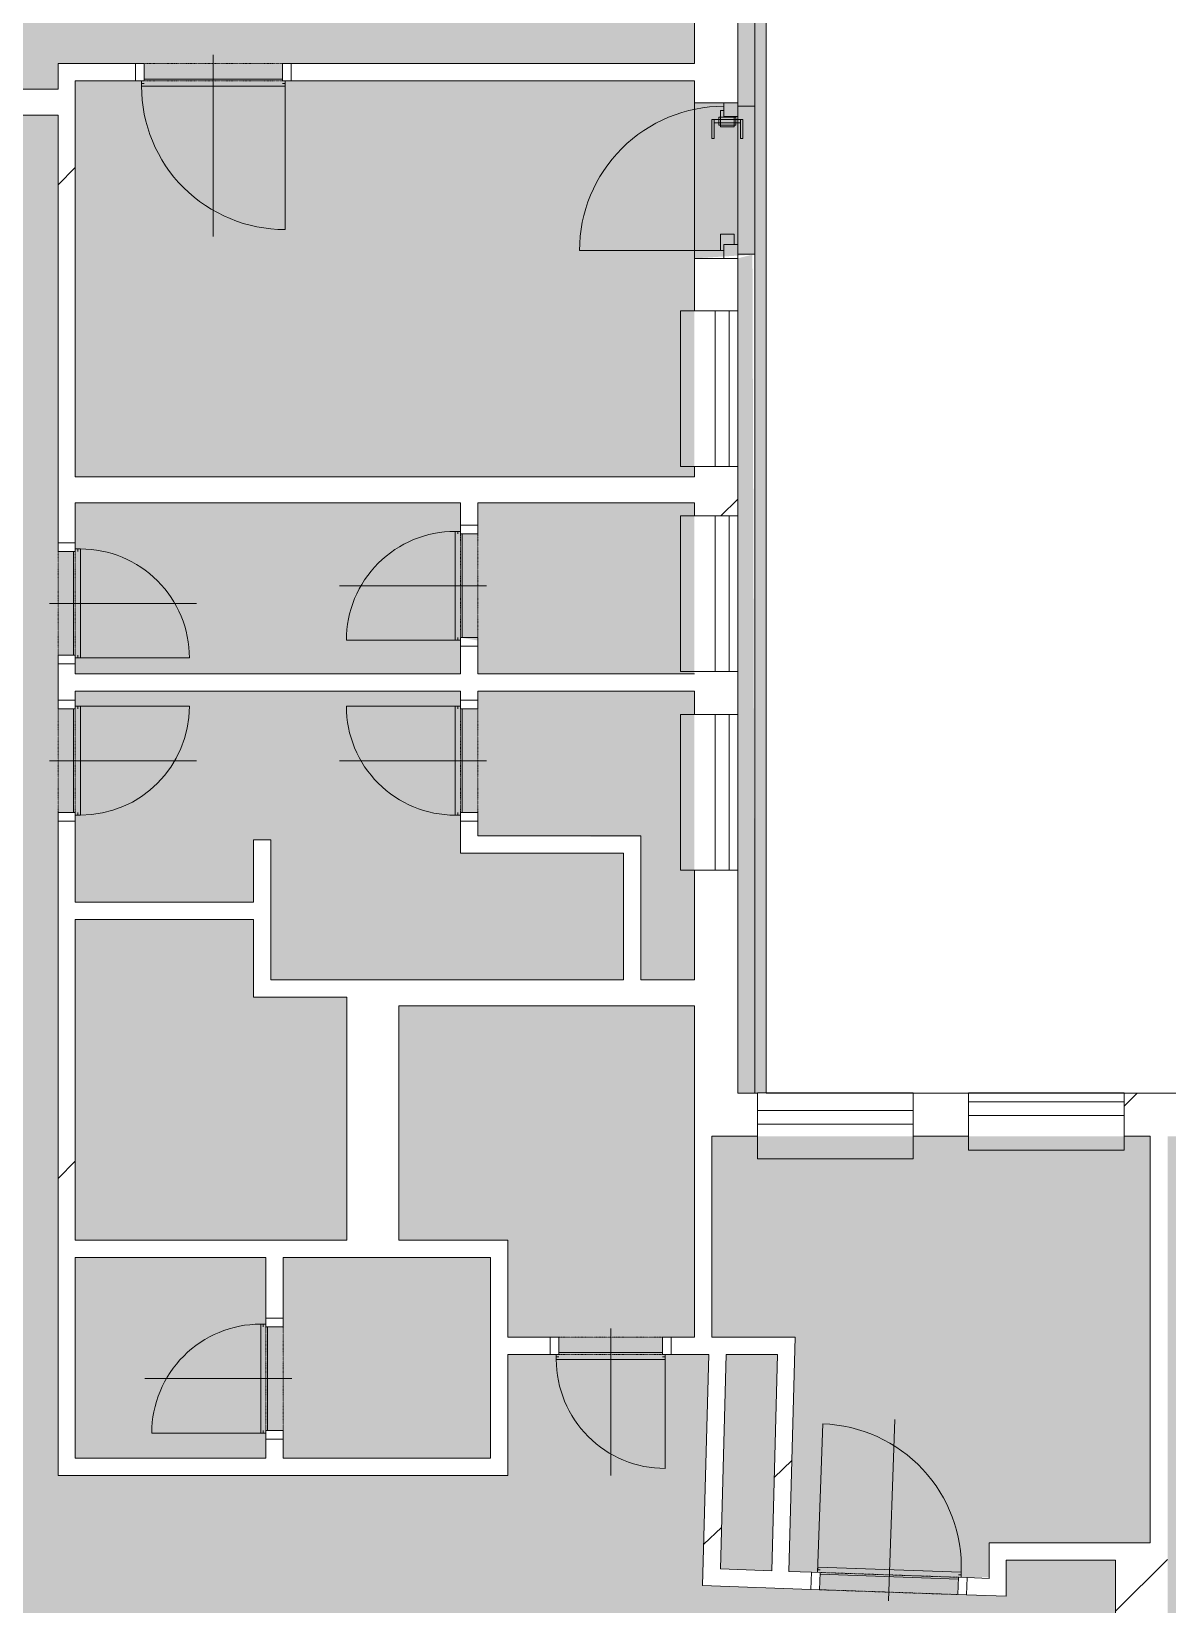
# Model space of a CAD drawing. Header units: millimetres. Extents: x 46521 to 256645, y -45352 to 20466.
# Drawn here: x 147400 to 153971, y -20293 to -11193 of the extents above; entities that cross this region are included whole.
import ezdxf

# ---------------------------------------------------------------- set-up
doc = ezdxf.new("R2010")
doc.units = ezdxf.units.MM
doc.linetypes.add('Čerchovaná se dvěma tečkami', pattern=[2.59, 1, -0.53, 0, -0.53, 0, -0.53])
for name, color, linetype, lineweight in [('A-DETL-GENF', 92, 'Continuous', 13), ('A-DETL-THIN', 151, 'Continuous', 13), ('A-DOOR', 31, 'Continuous', 13), ('A-DOOR-FRAM', 31, 'Continuous', 9), ('A-FLOR', 192, 'Continuous', 13), ('A-GENM', 13, 'Continuous', 13), ('A-GLAZ', 151, 'Continuous', 13), ('A-GLAZ-SILL', 1, 'Continuous', 13), ('A-WALL', 113, 'Continuous', 13), ('A-WALL-PATT', 111, 'Continuous', 9)]:
    doc.layers.add(name, color=color, linetype=linetype, lineweight=lineweight)
pattern_1 = [(45, (128025, 0), (-7184.2, 7184.2), []), (45, (130898, -3e-12), (-7184.2, 7184.2), []), (45, (136646, -7e-12), (-4310.5, 10058), [4064, -2032, 67.1, -1964.9])]

# ---------------------------------------------------------------- blocks, each defined once
blk = doc.blocks.new('DVERE_1k_oblozka - DD03_01_800x1970_koupelna-1549498-Mapka _ závislý 10')
at = {"layer": 'A-DOOR', "lineweight": 9}
for p, q in [((0, -102.9), (0, 947.1)), ((-415, 47.1), (-415, 907.1)), ((-400, 47.1), (-450, 47.1)), ((-450, 47.1), (-450, -52.9)), ((415, 77.1), (-415, 77.1)), ((-415, 77.1), (-415, 62.1)), ((-415, 62.1), (-400, 62.1)), ((-400, -52.9), (-400, 47.1)), ((-400, 37.1), (400, 37.1)), ((305, 77.1), (-305, 77.1)), ((400, 62.1), (415, 62.1)), ((450, 47.1), (400, 47.1)), ((400, 47.1), (400, -52.9)), ((415, 62.1), (415, 77.1)), ((415, 77.1), (415, 47.1)), ((450, -52.9), (450, 47.1)), ((-450, -52.9), (-400, -52.9)), ((400, -52.9), (450, -52.9))]:
    blk.add_line(p, q, dxfattribs=at)
at = {"layer": 'A-DOOR', "linetype": 'Čerchovaná se dvěma tečkami', "lineweight": 9}
for p, q in [((-400, 47.1), (400, 47.1)), ((-400, -52.9), (400, -52.9))]:
    blk.add_line(p, q, dxfattribs=at)
at = {"layer": 'A-DOOR', "lineweight": 9}
blk.add_arc((-415, 77.1), 830, 360, 90, dxfattribs=at)
at = {"layer": 'A-DOOR-FRAM'}
for p, q in [((-400, 47.1), (-450, 47.1)), ((-400, -52.9), (-400, 47.1)), ((400, 47.1), (400, -52.9)), ((400, 47.1), (450, 47.1)), ((-450, -52.9), (-400, -52.9)), ((450, -52.9), (400, -52.9))]:
    blk.add_line(p, q, dxfattribs=at)
blk = doc.blocks.new('DVERE_1k_oblozka - DD03_01_600x1970_koupelna-1549500-Mapka _ závislý 10')
at = {"layer": 'A-DOOR', "lineweight": 9}
for p, q in [((0, -102.9), (0, 747.1)), ((-315, 47.1), (-315, 707.1)), ((-300, 47.1), (-350, 47.1)), ((-350, 47.1), (-350, -52.9)), ((315, 77.1), (-315, 77.1)), ((-315, 77.1), (-315, 62.1)), ((-315, 62.1), (-300, 62.1)), ((-300, -52.9), (-300, 47.1)), ((-300, 37.1), (300, 37.1)), ((205, 77.1), (-205, 77.1)), ((300, 62.1), (315, 62.1)), ((350, 47.1), (300, 47.1)), ((300, 47.1), (300, -52.9)), ((315, 62.1), (315, 77.1)), ((315, 77.1), (315, 47.1)), ((350, -52.9), (350, 47.1)), ((-350, -52.9), (-300, -52.9)), ((300, -52.9), (350, -52.9))]:
    blk.add_line(p, q, dxfattribs=at)
at = {"layer": 'A-DOOR', "linetype": 'Čerchovaná se dvěma tečkami', "lineweight": 9}
for p, q in [((-300, 47.1), (300, 47.1)), ((-300, -52.9), (300, -52.9))]:
    blk.add_line(p, q, dxfattribs=at)
at = {"layer": 'A-DOOR', "lineweight": 9}
blk.add_arc((-315, 77.1), 630, 360, 90, dxfattribs=at)
at = {"layer": 'A-DOOR-FRAM'}
for p, q in [((-300, 47.1), (-350, 47.1)), ((-300, -52.9), (-300, 47.1)), ((300, 47.1), (300, -52.9)), ((300, 47.1), (350, 47.1)), ((-350, -52.9), (-300, -52.9)), ((350, -52.9), (300, -52.9))]:
    blk.add_line(p, q, dxfattribs=at)
blk = doc.blocks.new('DVERE_1k_oblozka - DD03_01_600x1970_koupelna-1549499-Mapka _ závislý 10')
at = {"layer": 'A-DOOR', "lineweight": 9}
for p, q in [((0, 102.9), (0, -747.1)), ((-350, 52.9), (-300, 52.9)), ((-350, -47.1), (-350, 52.9)), ((-300, 52.9), (-300, -47.1)), ((300, 52.9), (350, 52.9)), ((300, -47.1), (300, 52.9)), ((350, 52.9), (350, -47.1)), ((-300, -47.1), (-350, -47.1)), ((-315, -47.1), (-315, -707.1)), ((-315, -62.1), (-300, -62.1)), ((-315, -77.1), (-315, -62.1)), ((315, -77.1), (-315, -77.1)), ((-300, -37.1), (300, -37.1)), ((205, -77.1), (-205, -77.1)), ((350, -47.1), (300, -47.1)), ((300, -62.1), (315, -62.1)), ((315, -77.1), (315, -47.1)), ((315, -62.1), (315, -77.1))]:
    blk.add_line(p, q, dxfattribs=at)
at = {"layer": 'A-DOOR', "linetype": 'Čerchovaná se dvěma tečkami', "lineweight": 9}
for p, q in [((-300, 52.9), (300, 52.9)), ((-300, -47.1), (300, -47.1))]:
    blk.add_line(p, q, dxfattribs=at)
at = {"layer": 'A-DOOR', "lineweight": 9}
blk.add_arc((-315, -77.1), 630, 270, 0, dxfattribs=at)
at = {"layer": 'A-DOOR-FRAM'}
for p, q in [((-350, 52.9), (-300, 52.9)), ((-300, 52.9), (-300, -47.1)), ((300, -47.1), (300, 52.9)), ((350, 52.9), (300, 52.9)), ((-300, -47.1), (-350, -47.1)), ((300, -47.1), (350, -47.1))]:
    blk.add_line(p, q, dxfattribs=at)
blk = doc.blocks.new('DVERE_1k_oblozka - DD03_01_800x1970_koupelna-V71-Mapka _ závislý 10')
at = {"layer": 'A-DOOR', "lineweight": 9}
for p, q in [((0, -102.9), (0, 947.1)), ((-415, 47.1), (-415, 907.1)), ((-400, 47.1), (-450, 47.1)), ((-450, 47.1), (-450, -52.9)), ((415, 77.1), (-415, 77.1)), ((-415, 77.1), (-415, 62.1)), ((-415, 62.1), (-415, 77.1)), ((-415, 62.1), (-400, 62.1)), ((-400, -52.9), (-400, 47.1)), ((-400, 37.1), (400, 37.1)), ((305, 77.1), (-305, 77.1)), ((400, 62.1), (415, 62.1)), ((415, 62.1), (400, 62.1)), ((450, 47.1), (400, 47.1)), ((400, 47.1), (400, -52.9)), ((415, 62.1), (415, 77.1)), ((415, 77.1), (415, 47.1)), ((450, -52.9), (450, 47.1)), ((-450, -52.9), (-400, -52.9)), ((400, -52.9), (450, -52.9))]:
    blk.add_line(p, q, dxfattribs=at)
at = {"layer": 'A-DOOR', "linetype": 'Čerchovaná se dvěma tečkami', "lineweight": 9}
for p, q in [((-400, 47.1), (400, 47.1)), ((-400, -52.9), (400, -52.9))]:
    blk.add_line(p, q, dxfattribs=at)
at = {"layer": 'A-DOOR', "lineweight": 9}
blk.add_arc((-415, 77.1), 830, 360, 90, dxfattribs=at)
at = {"layer": 'A-DOOR-FRAM'}
for p, q in [((-400, 47.1), (-450, 47.1)), ((-400, -52.9), (-400, 47.1)), ((400, 47.1), (400, -52.9)), ((400, 47.1), (450, 47.1)), ((-450, -52.9), (-400, -52.9)), ((450, -52.9), (400, -52.9))]:
    blk.add_line(p, q, dxfattribs=at)
blk = doc.blocks.new('OKNO_1k_nadsvetlik - OKNO_1k_nadsvetlik_900 x 1500-1969487-Mapka _ závislý 10')
at = {"layer": 'A-GLAZ', "color": 61, "lineweight": 9}
for p, q in [((-450, 126), (450, 126)), ((-450, 25), (-450, 126)), ((450, 126), (450, 25)), ((450, 25), (-450, 25)), ((-450, 25), (450, 25)), ((-450, -55), (-450, 25)), ((450, 25), (450, -55)), ((450, -55), (-450, -55))]:
    blk.add_line(p, q, dxfattribs=at)
blk = doc.blocks.new('parapet s nosem_vnitní - parapet s nosem_vnitní-1280301-Mapka _ závislý 10')
at = {"layer": 'A-GENM', "color": 61, "lineweight": 9}
for p, q in [((-450, -190), (-450, 0)), ((450, 0), (450, -190)), ((-450, -190), (-450, -200)), ((-450, -200), (450, -200)), ((-450, -200), (450, -200)), ((450, -200), (450, -190))]:
    blk.add_line(p, q, dxfattribs=at)
blk = doc.blocks.new('OKNO_1k_nadsvetlik - OKNO_1k_nadsvetlik_900 x 1500-1969459-Mapka _ závislý 10')
at = {"layer": 'A-GLAZ', "lineweight": 9}
for p, q in [((-450, 126), (450, 126)), ((-450, 75), (-450, 126)), ((450, 126), (450, 75)), ((450, 75), (-450, 75)), ((-450, 75), (450, 75)), ((-450, -5), (-450, 75)), ((450, 75), (450, -5)), ((450, -5), (-450, -5))]:
    blk.add_line(p, q, dxfattribs=at)
blk = doc.blocks.new('parapet s nosem_vnitní - parapet s nosem_vnitní-V77-Mapka _ závislý 10')
at = {"layer": 'A-GENM', "lineweight": 9}
for p, q in [((-450, -190), (-450, 0)), ((450, 0), (450, -190)), ((-450, -190), (-450, -200)), ((-450, -200), (450, -200)), ((-450, -200), (450, -200)), ((450, -200), (450, -190))]:
    blk.add_line(p, q, dxfattribs=at)
blk = doc.blocks.new('OKNO_dvere vchod_1k_nadsvetlik - vstupni dvere 1100_2435 2-1384119-Mapka _ závislý 10')
at = {"layer": 'A-GLAZ', "lineweight": 9}
for p, q in [((-995.3, -45), (-995.3, 790)), ((-347.3, 25), (-237.3, 25)), ((-237.3, 25), (-347.3, 25)), ((-347.3, 25), (-347.3, 12)), ((-347.3, 12), (-347.3, 25)), ((-347.3, 12), (-237.3, 12)), ((-237.3, 12), (-347.3, 12)), ((-257.3, 12), (-257.3, -142)), ((-237.3, 12), (-257.3, 12)), ((-237.3, 12), (-257.3, 12)), ((-237.3, 25), (-237.3, 12)), ((-237.3, 25), (-237.3, 12)), ((-237.3, -142), (-237.3, 12)), ((-1040.3, -45), (-960.3, -45)), ((-1040.3, -125), (-1040.3, -45)), ((-995.3, -25), (-900.3, -25)), ((-995.3, -45), (-995.3, -25)), ((-960.4, -45), (-995.3, -45)), ((-960.3, -105), (-960.4, -45)), ((-960.3, -45), (-960.3, -125)), ((-900.3, -25), (-900.3, -105)), ((-280.3, -25), (-185.3, -25)), ((-280.3, -105), (-280.3, -25)), ((-270.3, -15), (-270.3, -115)), ((-224.3, -15), (-270.3, -15)), ((-224.3, -15), (-270.3, -15)), ((-224.3, -15), (-270.3, -15)), ((-224.3, -15), (-270.3, -15)), ((-251.3, -15), (-243.3, -15)), ((-251.3, -15), (-243.3, -15)), ((-224.3, -115), (-224.3, -15)), ((-224.3, -43.7), (-224.3, -15)), ((-185.3, -45), (-220.3, -45)), ((-220.3, -45), (-220.3, -105)), ((-220.3, -45), (-140.3, -45)), ((-220.3, -125), (-220.3, -45)), ((-185.3, -25), (-185.3, -45)), ((-140.3, -45), (-140.3, -125)), ((-960.3, -125), (-1040.3, -125)), ((-900.3, -105), (-960.3, -105)), ((-347.3, -142), (-237.3, -142)), ((-237.3, -142), (-347.3, -142)), ((-347.3, -155), (-347.3, -142)), ((-347.3, -142), (-347.3, -155)), ((-347.3, -155), (-237.3, -155)), ((-237.3, -155), (-347.3, -155)), ((-220.3, -105), (-280.3, -105)), ((-270.3, -115), (-224.3, -115)), ((-270.3, -115), (-224.3, -115)), ((-270.3, -115), (-224.3, -115)), ((-270.3, -115), (-224.3, -115)), ((-257.3, -142), (-237.3, -142)), ((-257.3, -142), (-237.3, -142)), ((-243.3, -115), (-251.3, -115)), ((-243.3, -115), (-251.3, -115)), ((-237.3, -142), (-237.3, -155)), ((-237.3, -142), (-237.3, -155)), ((-140.3, -125), (-220.3, -125))]:
    blk.add_line(p, q, dxfattribs=at)
blk.add_arc((-995.3, -45), 835, 360, 90, dxfattribs=at)
at = {"layer": 'A-GLAZ-SILL', "lineweight": 9}
blk.add_line((-1040.3, 125), (-140.3, 125), dxfattribs=at)
blk = doc.blocks.new('OKNO_1k - OKNO_1k_900x1000-2034286-Mapka _ závislý 10')
at = {"layer": 'A-GLAZ', "lineweight": 9}
for p, q in [((-450, 126), (450, 126)), ((-450, 75), (-450, 126)), ((450, 126), (450, 75)), ((450, 75), (-450, 75)), ((-450, 75), (450, 75)), ((-450, -5), (-450, 75)), ((450, 75), (450, -5)), ((450, -5), (-450, -5))]:
    blk.add_line(p, q, dxfattribs=at)

msp = doc.modelspace()

# ---------------------------------------------------------------- hatches: boundary and pattern name
at = {"layer": 'A-DETL-GENF', "lineweight": 9}
h = msp.add_hatch(color=1, dxfattribs=at)
h.paths.add_polyline_path([(126739.3, -28962.3), (126739.3, -27933.8), (126569.3, -27933.8), (126569.3, -28962.3)])
h.paths.add_polyline_path([(131029.3, -28962.3), (139094.3, -28962.3), (139094.3, -27933.8), (132834.3, -27933.8), (132834.3, -27115.5), (132974.3, -27115.5), (132974.3, -26157.5), (126819.3, -26157.5), (126819.3, -27300), (127274.3, -27300), (127274.3, -27933.8), (126989.3, -27933.8), (126989.3, -28962.3)])
h.paths.add_polyline_path([(139394.3, -28962.3), (144784.1, -28962.3), (144784.1, -27933.8), (139394.3, -27933.8), (139394.3, -28338)])
h.paths.add_polyline_path([(173066.8, -17205.8), (173066.8, -17200.8), (172766.8, -17205.8)])
h.paths.add_polyline_path([(170378.8, -17205.8), (170378.8, -17520.8), (170058.8, -17520.8), (170058.8, -17205.8)])
h.paths.add_polyline_path([(167504.2, -10581.5), (167504.2, -10577.1), (167104.2, -10577.1)])
h.paths.add_polyline_path([(162868, -28812.5), (162868, -28277.5), (162968, -28277.5), (162968, -27406.7), (162843, -27406.7), (162843, -22812.5), (160788, -22812.5), (160788, -22712.5), (161815.5, -22712.5), (161815.5, -22544.8), (162040.5, -22544.8), (162040.5, -22712.5), (162843, -22712.5), (162843, -22382.3), (163497.3, -22382.3), (163497.3, -22532.3), (162968, -22532.3), (162968, -27156.7), (166153, -27156.7), (166153, -22532.3), (164297.3, -22532.3), (164297.3, -22382.3), (164717.3, -22382.3), (164717.3, -20532.3), (164273.3, -20532.3), (164273.3, -20432.3), (169288.3, -20432.3), (169288.3, -19232.3), (168928.3, -19232.3), (168928.3, -19132.3), (169538.3, -19132.3), (169538.3, -19579.6), (171678.3, -19579.6), (171678.3, -19829.6), (172478.3, -19829.6), (172478.3, -19579.6), (174618.3, -19579.6), (174618.3, -19829.6), (175518.3, -19829.6), (175518.3, -19579.6), (176761.8, -19579.6), (176761.8, -17452.4), (176383.5, -17455.7), (176381.3, -17205.8), (175814.3, -17205.8), (175814.3, -17500.8), (175514.3, -17500.8), (175514.3, -17205.8), (173066.8, -17205.8), (173066.8, -17500.8), (172766.8, -17500.8), (172766.8, -17205.8), (169493.3, -17205.8), (169493.3, -17957.1), (167662.2, -17957.1), (167662.2, -17269.7), (166524.2, -17269.7), (166524.2, -17944.7), (166424.2, -17944.7), (166424.2, -17169.7), (166954.2, -17169.7), (166954.2, -13702.1), (167104.2, -13702.1), (167104.2, -16585.8), (167504.2, -16585.8), (167504.2, -16955.8), (168816.4, -16955.8), (168755, -12682.4), (167874.2, -12686.3), (167873.8, -12586.6), (168774.3, -12582.3), (168755, -10573), (167504.2, -10584.2), (167504.2, -10977.1), (167104.2, -10977.1), (167104.2, -12590.2), (167273.8, -12590.9), (167273.8, -12689.4), (167104.2, -12690.9), (167104.2, -12902.1), (166954.2, -12902.1), (166954.2, -12690.9), (166565, -12690.9), (166564.6, -12592.8), (166954.2, -12590.2), (166954.2, -10585.2), (166784.1, -10577.1), (166782.9, -10406.4), (166732.8, -10392.4), (166732.4, -10372.1), (165082.6, -10372.1), (165082.5, -10417.9), (165032.9, -10418.2), (165034.2, -10598.2), (164603.3, -10622.1), (164635.1, -12601.9), (165088.6, -12599.7), (165089.1, -12699.7), (164635.1, -12701.9), (164705, -17272.1), (163239.9, -17272.1), (163239.9, -17972.1), (162829.9, -17972.1), (162829.9, -17272.1), (162739.9, -17272.1), (162739.9, -17172.1), (164603.5, -17172.1), (164503, -10601.8), (161511.8, -10622.1), (161511.8, -11022.1), (161111.8, -11022.1), (161111.8, -16631.1), (161531.8, -16631.1), (161531.8, -17172.1), (161939.9, -17172.1), (161939.9, -17272.1), (161859.9, -17272.1), (161859.9, -20886.6), (159979.3, -20879.4), (159979.9, -20729.2), (161759.9, -20729.4), (161759.9, -17272.1), (161111.8, -17272.1), (161111.8, -17584.7), (157294.9, -17584.7), (157294.9, -20718.5), (159079.9, -20725.4), (159079.3, -20875.6), (156088.4, -20863.7), (156089, -20713.7), (157194.9, -20713.9), (157194.9, -17584.7), (153970.9, -17584.7), (153970.9, -20705.3), (155189, -20710.1), (155188.4, -20860.1), (153670.9, -20854.1), (153670.9, -20036.3), (153038.4, -20036.3), (153038.4, -20245.5), (152758.2, -20235.7), (152761.7, -20135.8), (152938.4, -20135.8), (152938.4, -19936.3), (153870.9, -19936.3), (153870.9, -17584.7), (151335, -17584.7), (151335, -18746.3), (151817.2, -18746.3), (151781.4, -20101.5), (151962.2, -20107.8), (151958.7, -20207.8), (151282.2, -20184.2), (151317.6, -18846.3), (151050.9, -18846.3), (151050.9, -18746.3), (151235, -18746.3), (151235, -16829.6), (149525, -16829.6), (149525, -18186.3), (150156.2, -18186.3), (150156.2, -18746.3), (150450.9, -18746.3), (150450.9, -18846.3), (150156.2, -18846.3), (150156.2, -19546.3), (147554.1, -19546.3), (147554.1, -15711.9), (147654.1, -15711.9), (147654.1, -16229.6), (148684.1, -16229.6), (148684.1, -15869.6), (148784.1, -15869.6), (148784.1, -16679.6), (150825, -16679.6), (150825, -15947.1), (149881.6, -15947.1), (149881.6, -15711.9), (149981.6, -15711.9), (149981.6, -15847.1), (150925, -15851.8), (150925, -16679.6), (151235, -16679.6), (151235, -15010.1), (149981.6, -15010.1), (149981.6, -15111.9), (149881.6, -15111.9), (149881.6, -15010.1), (147654.1, -15010.1), (147654.1, -15111.9), (147554.1, -15111.9), (147554.1, -14801.9), (147654.1, -14801.9), (147654.1, -14910.1), (149881.6, -14910.1), (149881.6, -14700.1), (149981.6, -14716.7), (149981.6, -14910.1), (151235, -14910.1), (151235, -13920.1), (149981.6, -13920.1), (149981.6, -14100.1), (149881.6, -14100.1), (149881.6, -13920.1), (147654.1, -13920.1), (147654.1, -14201.9), (147554.1, -14201.9), (147554.1, -11677.5), (146217.2, -11677.5), (146217.2, -18362.5), (146267.2, -18362.5), (146267.2, -19013.3), (145881.9, -19013.3), (145881.9, -18913.3), (146117.2, -18913.3), (146117.2, -18362.5), (146067.2, -18343.3), (146062, -16403.3), (145186.8, -16403.3), (145186.8, -16443.3), (144852.2, -16443.3), (144852.2, -18243.3), (144932.2, -18243.3), (144932.2, -18913.3), (145081.9, -18913.3), (145081.9, -19013.3), (144060, -19013.3), (144060, -18913.3), (144832.2, -18913.3), (144832.2, -18343.3), (144752.2, -18343.3), (144752.2, -16443.3), (142010, -16443.3), (142010, -18913.3), (143360, -18913.3), (143353.9, -19013.3), (142010, -19013.3), (142010, -19651.8), (140860.5, -19656.1), (140860.5, -19506.1), (141560, -19503.5), (141560, -19143.3), (141860, -19143.3), (141860, -16443.3), (139256.8, -16443.3), (139245.7, -16843.3), (138856.8, -16843.3), (138856.8, -16443.3), (137494.1, -16443.3), (137494.1, -19518.9), (140060, -19509.3), (140060, -19659.2), (136644.7, -19671.9), (136644.1, -19522.1), (137394.1, -19518.9), (137394.1, -16443.3), (133281.8, -16443.3), (133281.8, -19534.9), (135844.1, -19525.3), (135844.7, -19675.1), (133181.8, -19685.2), (133181.8, -16843.3), (132846.8, -16843.3), (132846.8, -16143.3), (134117.5, -16140.2), (134117.5, -15478.3), (134457.5, -15478.3), (134457.5, -9996.2), (134047.5, -9996.2), (134047.5, -9446.2), (134457.5, -9446.2), (134457.5, -6966.2), (134027.5, -6966.2), (134027.5, -6451.2), (134457.5, -6451.2), (134457.5, -3625), (133767.5, -3625), (133767.5, -3525), (134457.5, -3525), (134457.5, -886.8), (133924.7, -886.8), (133924.7, -431.8), (128472.5, -431.8), (128472.5, -871.8), (128037.5, -890.9), (128037.5, -6443.2), (128457.5, -6443.2), (128457.5, -6963.2), (128037.5, -6963.2), (128037.5, -9240.2), (132630.9, -9183.6), (132630.9, -5995), (132720.4, -5994.7), (132734.5, -10326.7), (132634.7, -10327.1), (132630.9, -9283.6), (128472.5, -9340.2), (128472.5, -9908.2), (128037.5, -9908.2), (128037.5, -14261), (132647.5, -14199.3), (132637.5, -11127.1), (132737.3, -11126.7), (132747.5, -14299.3), (131340.6, -14319.1), (131340.6, -14534.9), (131240.6, -14534.9), (131240.6, -14319.1), (127682.5, -14376.8), (127682.5, -15446.9), (127706.5, -15451.8), (127707.5, -15451.8), (128492.5, -15451.8), (128492.5, -16130), (130785.6, -16130), (130785.6, -15402.4), (131340.6, -15402.4), (131330.6, -20050), (131180.6, -20050), (131180.6, -16430), (127234.3, -16430), (127234.3, -16830), (126819.3, -16830), (126819.3, -21265), (131180.6, -21265), (131180.6, -20850), (131330.6, -20850), (131330.6, -21265), (131674.3, -21265), (131674.3, -21415), (130023.7, -21415), (130023.7, -21575), (129923.7, -21575), (129923.7, -21415), (127234.3, -21415), (127234.3, -21665), (126819.3, -21665), (126838.9, -25857.5), (129923.7, -25857.5), (129923.7, -22375), (130023.7, -22375), (130023.7, -25857.5), (133174.3, -25857.5), (133174.3, -21415), (132474.3, -21415), (132474.3, -21265), (133274.3, -21265), (133274.3, -21571.7), (134695.7, -21563.2), (134696.4, -21662.9), (133274.3, -21671.7), (133274.3, -27683.8), (136274.3, -27683.8), (136274.3, -21653.1), (135496.3, -21653.1), (135495.7, -21557.9), (137775.7, -21543.7), (137775.7, -21643.7), (136374.3, -21653.1), (136374.3, -27683.8), (139174.3, -27683.8), (139174.3, -24224.3), (139274.3, -24224.3), (139274.3, -27683.8), (142074.3, -27683.8), (142074.3, -21617), (139274.3, -21635.1), (139274.3, -23424.3), (139174.3, -23424.3), (139174.3, -21635.1), (138576.3, -21634.4), (138576.3, -21538.8), (138892.5, -21527.4), (138892.5, -21212), (139392.5, -21212), (139392.5, -21533.7), (144834.1, -21499.9), (144834.1, -20299.4), (144934.1, -20299.4), (144934.1, -22382.5), (150977.2, -22382.5), (150977.2, -21322.5), (150897.2, -21322.5), (150897.2, -21222.5), (151327.2, -21222.5), (151327.2, -22712.5), (151571.2, -22712.5), (151570.3, -22812.5), (150977.2, -22812.5), (150977.2, -28812.5), (154071.2, -28812.5), (154071.2, -22812.5), (152371.2, -22812.5), (152371.2, -22712.5), (155191.2, -22712.5), (155191.2, -22812.5), (154171.2, -22812.5), (154171.2, -28812.5), (156873.5, -28812.5), (156873.5, -28417.5), (157273.5, -28417.5), (157273.5, -28812.5), (159768, -28812.5), (159786.6, -24292.5), (159868, -24292.5), (159868, -28812.5), (161840.7, -28812.5)])
h.paths.add_polyline_path([(144844.9, -27683.8), (144871.2, -27683.8), (144871.2, -27206.6), (145271.2, -27206.6), (145271.2, -24439.4), (144834.1, -24439.4), (144834.1, -21599.9), (142174.3, -21617), (142174.3, -27683.8), (144602.8, -27683.8)])
h.paths.add_polyline_path([(166278, -27156.7), (169288.3, -27156.7), (169288.3, -22765.8), (168873.3, -22765.8), (168873.3, -22365.8), (169288.3, -22365.8), (169288.3, -20532.3), (164817.3, -20532.3), (164817.3, -22382.3), (166278, -22382.3), (166278, -26067.8)])
h.paths.add_polyline_path([(146061.2, -25319.4), (146961.2, -25319.4), (146961.2, -25069.4), (149151.2, -25069.4), (149151.2, -25319.4), (150036.2, -25319.4), (150051.2, -25069.4), (150627.2, -25069.4), (150627.2, -22712.5), (150977.2, -22712.5), (150977.2, -22482.5), (144934.1, -22482.5), (144934.1, -24339.4), (145521.2, -24339.4), (145521.2, -25069.4), (146061.2, -25069.4)])
h.paths.add_polyline_path([(159868, -23492.5), (159768, -23492.5), (159768, -22812.5), (158568, -22812.5), (158568, -23462.5), (158468, -23462.5), (158468, -22812.5), (158418, -22812.5), (158418, -22712.5), (159988, -22712.5), (159988, -22812.5), (159868, -22812.5), (159868, -23442.5)])
h.paths.add_polyline_path([(156803.7, -22812.5), (155991.2, -22812.5), (155991.2, -22712.5), (156803.7, -22712.5), (156803.7, -22362.5), (157303.7, -22362.5), (157303.7, -22712.5), (157618, -22712.5), (157618, -22812.5), (157303.7, -22812.5)])
h.paths.add_polyline_path([(150297.2, -21322.5), (146012.2, -21322.5), (146012.2, -21222.5), (150297.2, -21222.5)])
h.paths.add_polyline_path([(151681.4, -20098), (151714.5, -18846.3), (151417.6, -18846.3), (151384.8, -20087.7), (151570.3, -20094.1)])
h.paths.add_polyline_path([(150029.2, -19446.3), (150056.2, -19446.3), (150056.2, -18286.3), (148856.2, -18286.3), (148856.2, -18686.3), (148756.2, -18686.3), (148756.2, -18286.3), (147654.1, -18286.3), (147654.1, -19446.3), (148756.2, -19446.3), (148756.2, -19286.3), (148856.2, -19286.3), (148856.2, -19446.3)])
h.paths.add_polyline_path([(167762.2, -19232.3), (164633.3, -19232.3), (164633.3, -19132.3), (168128.3, -19132.3), (168128.3, -19232.3), (168003, -19232.3)])
h.paths.add_polyline_path([(149225, -18186.3), (149225, -16779.6), (148684.1, -16779.6), (148684.1, -16329.6), (147654.1, -16329.6), (147654.1, -18186.3), (148856.2, -18186.3)])
h.paths.add_polyline_path([(169288.3, -17857.1), (169393.3, -17857.1), (169393.3, -17205.8), (167762.2, -17205.8), (167762.2, -17857.1), (168916.4, -17857.1)])
h.paths.add_polyline_path([(151650, -17334.7), (151650, -4240.9), (151585, -4240.9), (151570.3, -11622.8), (151485, -11605.8), (151235, -11605.8), (151235, -11479.2), (148851.8, -11479.2), (148851.8, -11379.2), (151235, -11379.2), (151235, -10845.8), (151189.3, -10845.8), (151189.3, -10445.8), (151235, -10445.8), (151235, -4240.9), (144827.5, -4240.9), (144827.5, -16143.3), (145186.8, -16143.3), (145186.8, -16253.3), (146067.2, -16253.3), (146067.2, -11527.5), (147554.1, -11527.5), (147554.1, -11379.2), (148051.8, -11379.2), (148051.8, -11479.2), (147654.1, -11479.2), (147654.1, -13770.1), (151235, -13770.1), (151235, -12505.8), (151570.3, -12484.5), (151585, -12480.8), (151585, -17334.7)])
h.paths.add_polyline_path([(175514.3, -17205.8), (175821, -17200.8), (175814.3, -17200.8), (175514.3, -17200.8)])
h.paths.add_polyline_path([(176111.8, -16955.8), (176111.8, -16583.6), (176511.8, -16583.6), (176511.8, -10920.5), (176111.8, -10920.5), (176111.8, -10523.2), (170524.9, -10564.9), (170524.8, -11196.4), (170430.7, -11196.3), (170428.4, -10951.7), (170107.5, -10951.7), (170104.8, -10563.9), (169954, -10564.9), (169952.8, -10384.9), (168852.8, -10392.4), (168839.8, -10932.6), (168858.3, -10917.8), (168884.6, -13547.4), (170452.1, -13507.5), (170452.1, -11997.1), (170538.1, -11997.2), (170536.8, -13605.3), (168884.6, -13647.4), (168916.4, -16955.8), (170136.8, -16955.8), (170136.8, -16555.8), (170536.8, -16555.8), (170553, -16955.8), (175814.3, -16955.8)])
h.paths.add_polyline_path([(131240.6, -15384.9), (131240.6, -15384.9), (131240.6, -15334.9), (131340.6, -15334.9), (131330.6, -15384.9)])
h.paths.add_polyline_path([(132617.7, -5195), (132612.2, -3525), (132967.5, -3525), (132967.5, -3625), (132712.5, -3625), (132712.5, -5194.7)])
at = {"layer": 'A-WALL-PATT'}
h = msp.add_hatch(dxfattribs=at)
h.set_pattern_fill('FP_55', color=256, angle=45, style=0, pattern_type=2)
h.set_pattern_definition(pattern_1)
h.paths.add_polyline_path([(151235, -17584.7), (151485, -17584.7), (151485, -16045.1), (151235, -16045.1), (151235, -17334.7)])
h.paths.add_polyline_path([(151355, -15145.1), (151485, -15145.1), (151485, -14895.1), (151235, -14910.1), (151249.5, -15145.1), (151259.2, -15145.1)])
h.paths.add_polyline_path([(151330.2, -13995.1), (151485, -13995.1), (151485, -13710.1), (151235, -13710.1), (151235, -13995.1)])
h.paths.add_polyline_path([(151431.2, -12810.1), (151485, -12810.1), (151485, -12505.8), (151235, -12505.8), (151235, -12810.1), (151424.8, -12810.1)])
h.paths.add_polyline_path([(151485, -11605.8), (151485, -10295.8), (151235, -10295.8), (151235, -11605.8), (151405, -11605.8)])
h.paths.add_polyline_path([(151325.6, -8195.8), (151485, -8195.8), (151485, -7595.8), (151235, -7595.8), (151235, -8195.8)])
h.paths.add_polyline_path([(151485, -5495.8), (151485, -3886.1), (151240.3, -3886.1), (151235, -5495.8), (151435, -5495.8)])
h = msp.add_hatch(color=41, dxfattribs=at)
h.paths.add_polyline_path([(151585, -17334.7), (151570.3, -12484.5), (151485, -12505.8), (151486, -17334.7), (151570.3, -17334.7)])
h.paths.add_polyline_path([(151585, -11625.8), (151570.3, -4236.1), (151485, -4236.1), (151486, -11605.8), (151570.3, -11622.8)])
h = msp.add_hatch(dxfattribs=at)
h.set_pattern_fill('FP_56', color=256, angle=45, style=0, pattern_type=2)
h.set_pattern_definition(pattern_1)
h.paths.add_polyline_path([(147654.1, -11479.2), (148001.8, -11479.2), (148001.8, -11379.2), (147554.1, -11379.2), (147554.1, -11479.2)])
h.paths.add_polyline_path([(149516.2, -11479.2), (151235, -11479.2), (151235, -11379.2), (148901.8, -11379.2), (148901.8, -11479.2)])
h = msp.add_hatch(dxfattribs=at)
h.set_pattern_fill('FP_56', color=256, angle=45, style=0, pattern_type=2)
h.set_pattern_definition(pattern_1)
h.paths.add_polyline_path([(147554.1, -11677.5), (147554.1, -11527.5), (146217.2, -11527.5), (146217.2, -11677.5), (147462.1, -11677.5)])
h = msp.add_hatch(dxfattribs=at)
h.set_pattern_fill('FP_55', color=256, angle=45, style=0, pattern_type=2)
h.set_pattern_definition(pattern_1)
h.paths.add_polyline_path([(147654.1, -19546.3), (147654.1, -19356.3), (147554.1, -19356.3), (147554.1, -19546.3)])
h.paths.add_polyline_path([(147554.1, -18656.3), (147654.1, -18656.3), (147654.1, -18146.3), (147554.1, -18146.3), (147554.1, -18286.3)])
h.paths.add_polyline_path([(147654.1, -17246.3), (147654.1, -15761.9), (147554.1, -15761.9), (147554.1, -17246.3)])
h.paths.add_polyline_path([(147554.1, -15061.9), (147654.1, -15061.9), (147654.1, -14851.9), (147554.1, -14851.9), (147554.1, -15010.1)])
h.paths.add_polyline_path([(147554.1, -14151.9), (147654.1, -14151.9), (147654.1, -11479.2), (147554.1, -11479.2), (147554.1, -13920.1)])
h = msp.add_hatch(dxfattribs=at)
h.set_pattern_fill('FP_56', color=256, angle=45, style=0, pattern_type=2)
h.set_pattern_definition(pattern_1)
h.paths.add_polyline_path([(151235, -13920.1), (151235, -13770.1), (147654.1, -13770.1), (147654.1, -13920.1), (149981.6, -13920.1)])
h = msp.add_hatch(dxfattribs=at)
h.set_pattern_fill('FP_55', color=256, angle=45, style=0, pattern_type=2)
h.set_pattern_definition(pattern_1)
h.paths.add_polyline_path([(149981.6, -15847.1), (149981.6, -15761.9), (149881.6, -15761.9), (149881.6, -15847.1)])
h.paths.add_polyline_path([(149981.6, -15061.9), (149981.6, -15010.1), (149881.6, -15010.1), (149881.6, -15061.9)])
h.paths.add_polyline_path([(149981.6, -14910.1), (149981.6, -14750.1), (149881.6, -14750.1), (149881.6, -14910.1)])
h.paths.add_polyline_path([(149981.6, -14050.1), (149981.6, -13920.1), (149881.6, -13920.1), (149881.6, -14050.1)])
h = msp.add_hatch(dxfattribs=at)
h.set_pattern_fill('FP_56', color=256, angle=45, style=0, pattern_type=2)
h.set_pattern_definition(pattern_1)
h.paths.add_polyline_path([(151235, -15010.1), (151235, -14910.1), (147654.1, -14910.1), (147654.1, -15010.1), (150543.2, -15010.1)])
h = msp.add_hatch(dxfattribs=at)
h.set_pattern_fill('FP_55', color=256, angle=45, style=0, pattern_type=2)
h.set_pattern_definition(pattern_1)
h.paths.add_polyline_path([(148784.1, -16679.6), (148784.1, -15869.6), (148684.1, -15869.6), (148684.1, -16679.6)])
h = msp.add_hatch(dxfattribs=at)
h.set_pattern_fill('FP_56', color=256, angle=45, style=0, pattern_type=2)
h.set_pattern_definition(pattern_1)
h.paths.add_polyline_path([(149881.6, -15947.1), (150925, -15947.1), (150925, -15847.1), (149881.6, -15851.8)])
h = msp.add_hatch(dxfattribs=at)
h.set_pattern_fill('FP_55', color=256, angle=45, style=0, pattern_type=2)
h.set_pattern_definition(pattern_1)
h.paths.add_polyline_path([(150825, -16679.6), (150925, -16679.6), (150925, -15947.1), (150825, -15947.1)])
h = msp.add_hatch(dxfattribs=at)
h.set_pattern_fill('FP_56', color=256, angle=45, style=0, pattern_type=2)
h.set_pattern_definition(pattern_1)
h.paths.add_polyline_path([(147654.1, -16229.6), (147654.1, -16329.6), (148684.1, -16329.6), (148684.1, -16229.6)])
h = msp.add_hatch(dxfattribs=at)
h.set_pattern_fill('FP_56', color=256, angle=45, style=0, pattern_type=2)
h.set_pattern_definition(pattern_1)
h.paths.add_polyline_path([(148684.1, -16779.6), (149525, -16779.6), (149516.2, -16679.6), (148684.1, -16679.6)])
h = msp.add_hatch(dxfattribs=at)
h.set_pattern_fill('FP_56', color=256, angle=45, style=0, pattern_type=2)
h.set_pattern_definition(pattern_1)
h.paths.add_polyline_path([(150925, -16829.6), (151235, -16829.6), (151235, -16679.6), (149525, -16679.6), (149525, -16829.6), (150825, -16829.6)])
h = msp.add_hatch(dxfattribs=at)
h.set_pattern_fill('FP_55', color=256, angle=45, style=0, pattern_type=2)
h.set_pattern_definition(pattern_1)
h.paths.add_polyline_path([(149525, -18186.3), (149516.2, -16779.6), (149225, -16779.6), (149225, -18186.3), (149516.2, -18186.3)])
h = msp.add_hatch(dxfattribs=at)
h.set_pattern_fill('FP_55', color=61, angle=45, style=0, pattern_type=2)
h.set_pattern_definition(pattern_1)
h.paths.add_polyline_path([(147554.1, -18146.3), (147654.1, -18146.3), (147654.1, -17246.3), (147554.1, -17246.3)])
h = msp.add_hatch(dxfattribs=at)
h.set_pattern_fill('FP_55', color=256, angle=45, style=0, pattern_type=2)
h.set_pattern_definition(pattern_1)
h.paths.add_polyline_path([(161111.8, -17584.7), (161111.8, -17334.7), (159840, -17334.7), (159840, -17584.7), (160861.8, -17584.7)])
h.paths.add_polyline_path([(151485, -17584.7), (151600, -17584.7), (151600, -17334.7), (151485, -17334.7)])
h.paths.add_polyline_path([(152500, -17584.7), (152820, -17584.7), (152820, -17334.7), (152500, -17334.7), (152500, -17514.7)])
h.paths.add_polyline_path([(155220, -17584.7), (155820, -17584.7), (155820, -17334.7), (155220, -17334.7), (155220, -17498.2)])
h.paths.add_polyline_path([(154320, -17584.7), (154320, -17334.7), (153720, -17334.7), (153720, -17584.7), (153970.9, -17584.7)])
h.paths.add_polyline_path([(157294.9, -17584.7), (157320, -17576.2), (157320, -17334.7), (156720, -17334.7), (156720, -17584.7), (157194.9, -17584.7)])
h.paths.add_polyline_path([(158940, -17584.7), (158940, -17334.7), (158220, -17334.7), (158220, -17584.7)])
h = msp.add_hatch(dxfattribs=at)
h.set_pattern_fill('FP_55', color=256, angle=45, style=0, pattern_type=2)
h.set_pattern_definition(pattern_1)
h.paths.add_polyline_path([(151335, -18746.3), (151335, -17584.7), (151235, -17584.7), (151235, -18746.3)])
h = msp.add_hatch(dxfattribs=at)
h.set_pattern_fill('FP_55', color=256, angle=45, style=0, pattern_type=2)
h.set_pattern_definition(pattern_1)
h.paths.add_polyline_path([(153970.9, -19936.3), (153970.9, -17584.7), (153870.9, -17584.7), (153870.9, -19936.3)])
h = msp.add_hatch(dxfattribs=at)
h.set_pattern_fill('FP_56', color=256, angle=45, style=0, pattern_type=2)
h.set_pattern_definition(pattern_1)
h.paths.add_polyline_path([(150156.2, -18286.3), (150156.2, -18186.3), (147654.1, -18186.3), (147654.1, -18286.3), (150056.2, -18286.3)])
h = msp.add_hatch(dxfattribs=at)
h.set_pattern_fill('FP_55', color=256, angle=45, style=0, pattern_type=2)
h.set_pattern_definition(pattern_1)
h.paths.add_polyline_path([(148756.2, -19446.3), (148856.2, -19446.3), (148856.2, -19336.3), (148756.2, -19336.3)])
h.paths.add_polyline_path([(148856.2, -18636.3), (148856.2, -18286.3), (148756.2, -18286.3), (148756.2, -18636.3)])
h = msp.add_hatch(dxfattribs=at)
h.set_pattern_fill('FP_55', color=256, angle=45, style=0, pattern_type=2)
h.set_pattern_definition(pattern_1)
h.paths.add_polyline_path([(150156.2, -19546.3), (150156.2, -18286.3), (150056.2, -18286.3), (150056.2, -19546.3)])
h = msp.add_hatch(dxfattribs=at)
h.set_pattern_fill('FP_55', color=61, angle=45, style=0, pattern_type=2)
h.set_pattern_definition(pattern_1)
h.paths.add_polyline_path([(147654.1, -19356.3), (147654.1, -18656.3), (147554.1, -18656.3), (147554.1, -19356.3)])
h = msp.add_hatch(dxfattribs=at)
h.set_pattern_fill('FP_56', color=256, angle=45, style=0, pattern_type=2)
h.set_pattern_definition(pattern_1)
h.paths.add_polyline_path([(151814.6, -18846.3), (151817.2, -18746.3), (151100.9, -18746.3), (151100.9, -18846.3), (151714.5, -18846.3)])
h.paths.add_polyline_path([(150156.2, -18846.3), (150400.9, -18846.3), (150400.9, -18746.3), (150156.2, -18746.3)])
h = msp.add_hatch(dxfattribs=at)
h.set_pattern_fill('FP_76', color=256, angle=45, style=0, pattern_type=2)
h.set_pattern_definition([(43.485, (128025, 0), (-6991.8, 7371.6), []), (43.485, (130897, -76), (-6991.8, 7371.6), []), (43.485, (136643, -228), (-4043, 10168.3), [4064, -2032, 67, -1965])])
h.paths.add_polyline_path([(151384.8, -20087.7), (151417.6, -18846.3), (151317.6, -18846.3), (151284.9, -20084.2)])
h = msp.add_hatch(dxfattribs=at)
h.set_pattern_fill('FP_76', color=256, angle=45, style=0, pattern_type=2)
h.set_pattern_definition([(43.485, (128025, 0), (-6991.8, 7371.6), []), (43.485, (130897, -76), (-6991.8, 7371.6), []), (43.485, (136643, -228), (-4043, 10168.3), [4064, -2032, 67, -1965])])
h.paths.add_polyline_path([(151781.4, -20101.5), (151814.6, -18846.3), (151714.5, -18846.3), (151681.4, -20098)])
h = msp.add_hatch(dxfattribs=at)
h.set_pattern_fill('FP_56', color=256, angle=45, style=0, pattern_type=2)
h.set_pattern_definition(pattern_1)
h.paths.add_polyline_path([(148756.2, -19546.3), (150056.2, -19546.3), (150056.2, -19446.3), (147654.1, -19446.3), (147654.1, -19546.3)])
h = msp.add_hatch(dxfattribs=at)
h.set_pattern_fill('FP_55', color=256, angle=45, style=0, pattern_type=2)
h.set_pattern_definition(pattern_1)
h.paths.add_polyline_path([(153038.4, -20245.5), (153038.4, -19936.3), (152938.4, -19936.3), (152938.4, -20242)])
h = msp.add_hatch(dxfattribs=at)
h.set_pattern_fill('FP_56', color=256, angle=45, style=0, pattern_type=2)
h.set_pattern_definition(pattern_1)
h.paths.add_polyline_path([(153038.4, -20036.3), (153670.9, -20036.3), (153670.9, -19936.3), (153038.4, -19936.3)])
h = msp.add_hatch(dxfattribs=at)
h.set_pattern_fill('FP_55', color=256, angle=45, style=0, pattern_type=2)
h.set_pattern_definition(pattern_1)
h.paths.add_polyline_path([(153970.9, -20705.3), (153970.9, -19936.3), (153670.9, -19936.3), (153670.9, -20704.1), (153870.9, -20704.9)])
h = msp.add_hatch(dxfattribs=at)
h.set_pattern_fill('FP_74', color=256, angle=45, style=0, pattern_type=2)
h.set_pattern_definition([(43, (128025, 0), (-6929, 7430.6), []), (43, (130897, -100), (-6929, 7430.6), []), (43, (136641, -301), (-3957, 10202), [4064, -2032, 67, -1965])])
h.paths.add_polyline_path([(152938.4, -20242), (152938.4, -20141.9), (152811.5, -20141.9), (152811.6, -20237.6)])
h.paths.add_polyline_path([(151908.7, -20206), (151908.7, -20106), (151284.5, -20098), (151282.2, -20184.2), (151781.4, -20201.6)])

# ---------------------------------------------------------------- linework, layer by layer
at = {"layer": 'A-DETL-THIN', "lineweight": 9}
for p, q in [((151650, -17334.7), (151650, -4240.9)), ((160861.8, -17334.7), (151650, -17334.7))]:
    msp.add_line(p, q, dxfattribs=at)
at = {"layer": 'A-FLOR', "lineweight": 9}
msp.add_line((151485, -12425.8), (151485, -11685.8), dxfattribs=at)
at = {"layer": 'A-WALL', "color": 40, "lineweight": 9}
for p, q in [((151585, -17334.7), (151585, -4236.1)), ((151485, -11605.8), (151486, -11605.8)), ((151570.3, -11625.8), (151585, -11625.8)), ((151486, -12505.8), (151485, -12505.8)), ((151585, -12480.8), (151570.3, -12480.8)), ((147654.1, -18186.3), (147654.1, -16329.6)), ((151485, -17334.7), (151585, -17334.7)), ((147654.1, -19446.3), (147654.1, -18286.3)), ((147554.1, -18656.3), (147554.1, -19546.3))]:
    msp.add_line(p, q, dxfattribs=at)
at = {"layer": 'A-WALL', "lineweight": 9}
for p, q in [((151485, -11605.8), (151485, -10295.8)), ((151235, -10845.8), (151235, -11379.2)), ((148001.8, -11379.2), (147554.1, -11379.2)), ((147554.1, -11379.2), (147554.1, -11527.5)), ((151235, -11379.2), (148901.8, -11379.2)), ((147554.1, -11527.5), (146067.2, -11527.5)), ((147654.1, -13770.1), (147654.1, -11479.2)), ((147654.1, -11479.2), (148001.8, -11479.2)), ((148901.8, -11479.2), (151235, -11479.2)), ((151235, -11479.2), (151235, -11605.8)), ((151235, -11605.8), (151405, -11605.8)), ((146217.2, -11677.5), (147554.1, -11677.5)), ((147554.1, -11677.5), (147554.1, -14151.9)), ((151405, -12505.8), (151235, -12505.8)), ((151235, -12505.8), (151235, -12810.1)), ((151485, -12810.1), (151485, -12505.8)), ((151235, -13710.1), (151235, -13770.1)), ((151485, -13995.1), (151485, -13710.1)), ((151235, -13770.1), (147654.1, -13770.1)), ((147654.1, -14151.9), (147654.1, -13920.1)), ((147654.1, -13920.1), (149881.6, -13920.1)), ((149881.6, -13920.1), (149881.6, -14050.1)), ((149981.6, -13920.1), (151235, -13920.1)), ((149981.6, -14050.1), (149981.6, -13920.1)), ((151235, -13920.1), (151235, -13995.1)), ((149881.6, -14750.1), (149881.6, -14910.1)), ((149981.6, -14910.1), (149981.6, -14750.1)), ((147554.1, -14851.9), (147554.1, -15061.9)), ((147654.1, -14910.1), (147654.1, -14851.9)), ((149881.6, -14910.1), (147654.1, -14910.1)), ((151235, -14910.1), (149981.6, -14910.1)), ((151485, -15145.1), (151485, -14895.1)), ((147654.1, -15061.9), (147654.1, -15010.1)), ((147654.1, -15010.1), (149881.6, -15010.1)), ((149881.6, -15010.1), (149881.6, -15061.9)), ((149981.6, -15010.1), (151235, -15010.1)), ((149981.6, -15061.9), (149981.6, -15010.1)), ((151235, -15010.1), (151235, -15145.1)), ((147554.1, -15761.9), (147554.1, -18656.3)), ((147654.1, -16229.6), (147654.1, -15761.9)), ((149881.6, -15761.9), (149881.6, -15947.1)), ((149981.6, -15847.1), (149981.6, -15761.9)), ((148684.1, -15869.6), (148684.1, -16229.6)), ((148784.1, -15869.6), (148684.1, -15869.6)), ((148784.1, -16679.6), (148784.1, -15869.6)), ((150925, -15847.1), (149981.6, -15847.1)), ((150925, -16679.6), (150925, -15847.1)), ((149881.6, -15947.1), (150825, -15947.1)), ((150825, -15947.1), (150825, -16679.6)), ((151235, -16045.1), (151235, -16679.6)), ((151485, -17334.7), (151485, -16045.1)), ((148684.1, -16229.6), (147654.1, -16229.6)), ((147654.1, -16329.6), (148684.1, -16329.6)), ((148684.1, -16329.6), (148684.1, -16779.6)), ((150825, -16679.6), (148784.1, -16679.6)), ((151235, -16679.6), (150925, -16679.6)), ((148684.1, -16779.6), (149225, -16779.6)), ((149225, -16779.6), (149225, -18186.3)), ((149525, -16829.6), (151235, -16829.6)), ((149525, -18186.3), (149525, -16829.6)), ((151235, -16829.6), (151235, -18746.3)), ((151600, -17334.7), (151585, -17334.7)), ((152820, -17334.7), (152500, -17334.7)), ((154320, -17334.7), (153720, -17334.7)), ((151335, -17584.7), (151600, -17584.7)), ((151335, -18746.3), (151335, -17584.7)), ((152500, -17584.7), (152820, -17584.7)), ((153720, -17584.7), (153870.9, -17584.7)), ((153870.9, -17584.7), (153870.9, -19936.3)), ((149225, -18186.3), (147654.1, -18186.3)), ((150156.2, -18186.3), (149525, -18186.3)), ((150156.2, -18746.3), (150156.2, -18186.3)), ((147654.1, -18286.3), (148756.2, -18286.3)), ((148756.2, -18286.3), (148756.2, -18636.3)), ((148856.2, -18286.3), (150056.2, -18286.3)), ((148856.2, -18636.3), (148856.2, -18286.3)), ((150056.2, -18286.3), (150056.2, -19446.3)), ((150400.9, -18746.3), (150156.2, -18746.3)), ((151235, -18746.3), (151100.9, -18746.3)), ((151817.2, -18746.3), (151335, -18746.3)), ((151781.4, -20101.5), (151817.2, -18746.3)), ((150156.2, -18846.3), (150400.9, -18846.3)), ((150156.2, -19546.3), (150156.2, -18846.3)), ((151100.9, -18846.3), (151317.6, -18846.3)), ((151317.6, -18846.3), (151282.2, -20184.2)), ((151384.8, -20087.7), (151417.6, -18846.3)), ((151417.6, -18846.3), (151714.5, -18846.3)), ((151714.5, -18846.3), (151681.4, -20098)), ((148756.2, -19336.3), (148756.2, -19446.3)), ((148856.2, -19446.3), (148856.2, -19336.3)), ((148756.2, -19446.3), (147654.1, -19446.3)), ((150056.2, -19446.3), (148856.2, -19446.3)), ((147554.1, -19546.3), (150156.2, -19546.3)), ((153870.9, -19936.3), (152938.4, -19936.3)), ((152938.4, -19936.3), (152938.4, -20141.9)), ((151681.4, -20098), (151384.8, -20087.7)), ((151912.2, -20106.1), (151781.4, -20101.5)), ((153038.4, -20036.3), (153670.9, -20036.3)), ((153038.4, -20245.5), (153038.4, -20036.3)), ((153670.9, -20036.3), (153670.9, -20854.1)), ((151282.2, -20184.2), (151908.7, -20206)), ((152938.4, -20141.9), (152811.6, -20137.5)), ((152808.1, -20237.4), (153038.4, -20245.5))]:
    msp.add_line(p, q, dxfattribs=at)
at = {"layer": 'A-WALL', "color": 61, "lineweight": 9}
for p, q in [((151486, -12505.8), (151486, -11605.8)), ((151570.3, -11625.8), (151486, -11625.8)), ((151486, -12480.8), (151570.3, -12480.8))]:
    msp.add_line(p, q, dxfattribs=at)

# ---------------------------------------------------------------- block references
at = {"layer": 'A-DOOR', "lineweight": 9}
for name, p, rotation in [('DVERE_1k_oblozka - DD03_01_800x1970_koupelna-1549498-Mapka _ závislý 10', (148451.8, -11432.1), 180), ('DVERE_1k_oblozka - DD03_01_600x1970_koupelna-1549500-Mapka _ závislý 10', (149928.7, -14400.1), 90), ('DVERE_1k_oblozka - DD03_01_600x1970_koupelna-1549499-Mapka _ závislý 10', (147606.9, -14501.9), 89.99999999999993), ('DVERE_1k_oblozka - DD03_01_600x1970_koupelna-1549500-Mapka _ závislý 10', (147606.9, -15411.9), 269.9999999999999), ('DVERE_1k_oblozka - DD03_01_600x1970_koupelna-1549499-Mapka _ závislý 10', (149928.7, -15411.9), 270), ('DVERE_1k_oblozka - DD03_01_600x1970_koupelna-1549500-Mapka _ závislý 10', (148803.3, -18986.3), 90), ('DVERE_1k_oblozka - DD03_01_600x1970_koupelna-1549500-Mapka _ závislý 10', (150750.9, -18799.1), 180), ('DVERE_1k_oblozka - DD03_01_800x1970_koupelna-V71-Mapka _ závislý 10', (152360.3, -20168.9), 357.9999999999999)]:
    msp.add_blockref(name, p, dxfattribs=dict(at, rotation=rotation))
at = {"layer": 'A-GENM', "lineweight": 9, "rotation": 269.9999999999999}
for p in [(151355, -13260.1), (151355, -14445.1), (151355, -15595.1)]:
    msp.add_blockref('parapet s nosem_vnitní - parapet s nosem_vnitní-V77-Mapka _ závislý 10', p, dxfattribs=at)
at = {"layer": 'A-GENM', "lineweight": 9}
msp.add_blockref('parapet s nosem_vnitní - parapet s nosem_vnitní-V77-Mapka _ závislý 10', (153270, -17464.7), dxfattribs=at)
at = {"layer": 'A-GENM', "color": 61, "lineweight": 9}
msp.add_blockref('parapet s nosem_vnitní - parapet s nosem_vnitní-1280301-Mapka _ závislý 10', (152050, -17514.7), dxfattribs=at)
at = {"layer": 'A-GLAZ', "lineweight": 9}
for name, p, rotation in [('OKNO_dvere vchod_1k_nadsvetlik - vstupni dvere 1100_2435 2-1384119-Mapka _ závislý 10', (151360, -11465.5), 89.99999999999993), ('OKNO_1k - OKNO_1k_900x1000-2034286-Mapka _ závislý 10', (151360, -13260.1), 269.9999999999999), ('OKNO_1k - OKNO_1k_900x1000-2034286-Mapka _ závislý 10', (151360, -14445.1), 269.9999999999999), ('OKNO_1k - OKNO_1k_900x1000-2034286-Mapka _ závislý 10', (151360, -15595.1), 269.9999999999999)]:
    msp.add_blockref(name, p, dxfattribs=dict(at, rotation=rotation))
at = {"layer": 'A-GLAZ', "color": 61, "lineweight": 9}
msp.add_blockref('OKNO_1k_nadsvetlik - OKNO_1k_nadsvetlik_900 x 1500-1969487-Mapka _ závislý 10', (152050, -17459.7), dxfattribs=at)
at = {"layer": 'A-GLAZ', "lineweight": 9}
msp.add_blockref('OKNO_1k_nadsvetlik - OKNO_1k_nadsvetlik_900 x 1500-1969459-Mapka _ závislý 10', (153270, -17459.7), dxfattribs=at)

doc.saveas('drawing.dxf')
